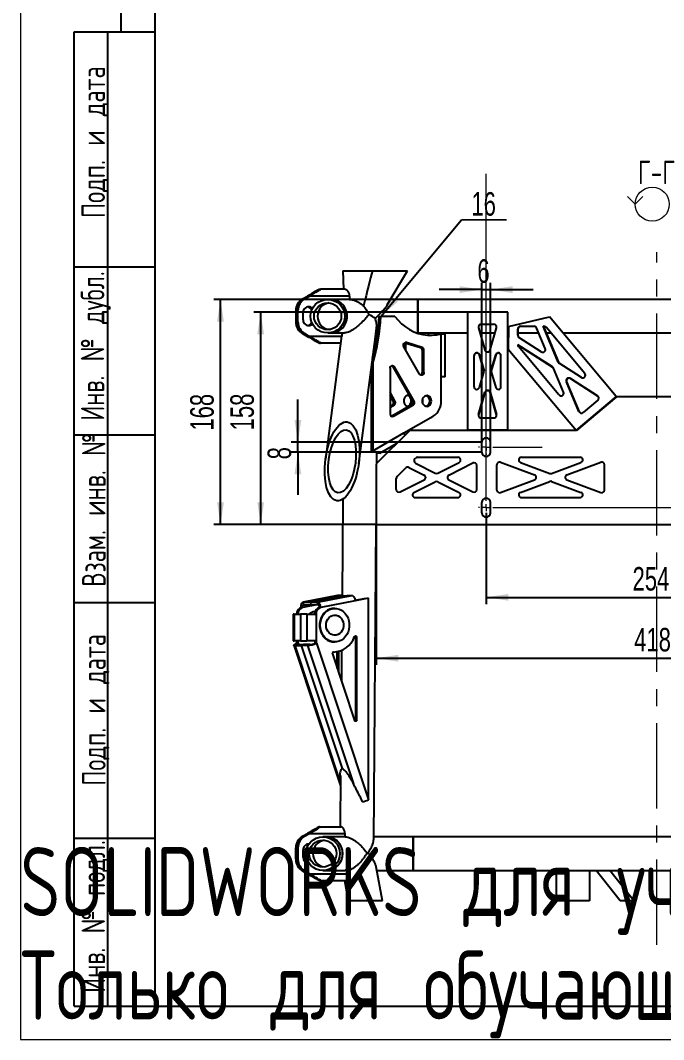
# Model space of a CAD drawing. Header units: millimetres. Extents: x -1160 to 841, y -1082 to 594.
# Drawn here: x 0 to 95.8, y 0 to 151.7 of the extents above; entities that cross this region are included whole.
import ezdxf

# ---------------------------------------------------------------- set-up
doc = ezdxf.new("R2010")
doc.units = ezdxf.units.MM
doc.linetypes.add('CENTERX2', pattern=[20.32, 12.7, -2.54, 2.54, -2.54])
doc.layers.add('FORMAT', color=7, linetype='Continuous')
doc.layers.add('ОСЕВЫЕ', color=7, linetype='Continuous')
doc.styles.add('SLDTEXTSTYLE0', font='TXT', dxfattribs={"width": 0.7, "bigfont": 'bigfont'})
doc.styles.add('SLDTEXTSTYLE1', font='TXT', dxfattribs={"width": 0.7})
doc.dimstyles.new('SLDDIMSTYLE0', dxfattribs={"dimtxt": 3.5, "dimasz": 3.302, "dimexe": 0, "dimexo": 0.0625, "dimgap": 0.875, "dimtad": 1, "dimdec": 0, "dimlfac": 5, "dimrnd": 1e-09, "dimzin": 12, "dimdsep": 46, "dimtxsty": 'SLDTEXTSTYLE1', "dimsah": 1, "dimcen": 0.09, "dimadec": 0, "dimazin": 3, "dimtfac": 1, "dimtdec": 0, "dimtofl": 0, "dimtmove": 0, "dimatfit": 3, "dimfxl": 0, "dimfrac": 2, "dimtolj": 1, "dimtzin": 12, "dimarcsym": 0})
doc.dimstyles.new('SLDDIMSTYLE2', dxfattribs={"dimtxt": 3.5, "dimasz": 3.302, "dimexe": 0, "dimexo": 0.0625, "dimgap": 0.875, "dimtad": 1, "dimdec": 0, "dimlfac": 5, "dimrnd": 1e-09, "dimzin": 12, "dimdsep": 46, "dimtxsty": 'SLDTEXTSTYLE1', "dimsah": 1, "dimcen": 0.09, "dimadec": 0, "dimazin": 3, "dimtfac": 1, "dimtdec": 0, "dimtmove": 0, "dimatfit": 0, "dimfxl": 0, "dimfrac": 2, "dimtolj": 1, "dimtzin": 12, "dimarcsym": 0})
doc.dimstyles.new('SLDDIMSTYLE3', dxfattribs={"dimtxt": 0.18, "dimasz": 3.302, "dimexe": 0, "dimexo": 0.0625, "dimgap": 0, "dimtad": 0, "dimtih": 1, "dimtoh": 1, "dimdec": 0, "dimrnd": 1e-09, "dimzin": 0, "dimdsep": 46, "dimtxsty": 'Standard', "dimsah": 1, "dimcen": 0.09, "dimadec": 0, "dimazin": 0, "dimtfac": 3.302, "dimtdec": 0, "dimtofl": 0, "dimtmove": 0, "dimatfit": 3, "dimfxl": 0, "dimfrac": 2, "dimtolj": 1, "dimtzin": 0, "dimarcsym": 0})

# ---------------------------------------------------------------- blocks, each defined once
blk = doc.blocks.new('_D_97')
at = {"layer": 'FORMAT'}
for p, q in [((52.97, 76.69), (52.97, 55.78)), ((136.57, 76.69), (136.57, 55.78)), ((52.97, 56.78), (136.57, 56.78))]:
    blk.add_line(p, q, dxfattribs=at)
for points in [[(52.97, 56.78), (56.28, 56.27), (56.28, 57.29)], [(136.57, 56.78), (133.27, 57.29), (133.27, 56.27)]]:
    blk.add_solid(points, dxfattribs=at)
at = {"layer": 'FORMAT', "insert": (91.41, 61.29), "char_height": 3.5, "attachment_point": 1, "style": 'SLDTEXTSTYLE1'}
blk.add_mtext('418', dxfattribs=at)
blk = doc.blocks.new('_D_98')
at = {"layer": 'FORMAT'}
for p, q in [((66.57, 108.28), (34.79, 108.28)), ((35.79, 76.69), (35.79, 108.28)), ((52.97, 76.69), (34.79, 76.69))]:
    blk.add_line(p, q, dxfattribs=at)
for points in [[(35.79, 108.28), (35.28, 104.97), (36.29, 104.97)], [(35.79, 76.69), (36.29, 79.99), (35.28, 79.99)]]:
    blk.add_solid(points, dxfattribs=at)
at = {"layer": 'FORMAT', "insert": (31.27, 90.7), "char_height": 3.5, "attachment_point": 1, "rotation": 90, "style": 'SLDTEXTSTYLE1'}
blk.add_mtext('158', dxfattribs=at)
blk = doc.blocks.new('_D_99')
at = {"layer": 'FORMAT'}
for p, q in [((69.37, 78.43), (69.37, 64.84)), ((120.17, 78.43), (120.17, 64.84)), ((69.37, 65.84), (120.17, 65.84))]:
    blk.add_line(p, q, dxfattribs=at)
for points in [[(69.37, 65.84), (72.68, 65.34), (72.68, 66.35)], [(120.17, 65.84), (116.87, 66.35), (116.87, 65.34)]]:
    blk.add_solid(points, dxfattribs=at)
at = {"layer": 'FORMAT', "insert": (91.17, 70.35), "char_height": 3.5, "attachment_point": 1, "style": 'SLDTEXTSTYLE1'}
blk.add_mtext('254', dxfattribs=at)
blk = doc.blocks.new('_D_100')
at = {"layer": 'FORMAT'}
for p, q in [((41.33, 88.95), (41.33, 95.3)), ((68.73, 88.95), (40.33, 88.95)), ((41.33, 87.43), (41.33, 88.95)), ((68.73, 87.43), (40.33, 87.43)), ((41.33, 87.43), (41.33, 81.08))]:
    blk.add_line(p, q, dxfattribs=at)
for points in [[(41.33, 88.95), (41.83, 92.25), (40.82, 92.25)], [(41.33, 87.43), (40.82, 84.13), (41.83, 84.13)]]:
    blk.add_solid(points, dxfattribs=at)
at = {"layer": 'FORMAT', "insert": (36.81, 86.38), "char_height": 3.5, "attachment_point": 1, "rotation": 90, "style": 'SLDTEXTSTYLE1'}
blk.add_mtext('8', dxfattribs=at)
blk = doc.blocks.new('_D_101')
at = {"layer": 'FORMAT'}
for p, q in [((68.73, 88.95), (68.73, 112.65)), ((70.01, 88.95), (70.01, 112.65)), ((68.73, 111.65), (62.38, 111.65)), ((68.73, 111.65), (70.01, 111.65)), ((70.01, 111.65), (76.36, 111.65))]:
    blk.add_line(p, q, dxfattribs=at)
for points in [[(68.73, 111.65), (65.43, 112.16), (65.43, 111.14)], [(70.01, 111.65), (73.32, 111.14), (73.32, 112.16)]]:
    blk.add_solid(points, dxfattribs=at)
at = {"layer": 'FORMAT', "insert": (68.06, 116.16), "char_height": 3.5, "attachment_point": 1, "style": 'SLDTEXTSTYLE1'}
blk.add_mtext('6', dxfattribs=at)
blk = doc.blocks.new('_D_102')
at = {"layer": 'FORMAT'}
for p, q in [((59.19, 110.19), (28.8, 110.19)), ((29.8, 76.69), (29.8, 110.19)), ((52.97, 76.69), (28.8, 76.69))]:
    blk.add_line(p, q, dxfattribs=at)
for points in [[(29.8, 110.19), (29.29, 106.89), (30.31, 106.89)], [(29.8, 76.69), (30.31, 79.99), (29.29, 79.99)]]:
    blk.add_solid(points, dxfattribs=at)
at = {"layer": 'FORMAT', "insert": (25.29, 90.66), "char_height": 3.5, "attachment_point": 1, "rotation": 90, "style": 'SLDTEXTSTYLE1'}
blk.add_mtext('168', dxfattribs=at)
blk = doc.blocks.new('SW_SYMBOL_VIEW_GOSTR')
at = {"color": 0, "linetype": 'Continuous', "lineweight": 0}
for q in [(-250, 700), (250, 700)]:
    blk.add_line((0, 450), q, dxfattribs=at)
blk.add_circle((550, 450), 550, dxfattribs=at)
blk = doc.blocks.new('SW_NOTE_43')
at = {"color": 0, "linetype": 'Continuous', "lineweight": 0, "xscale": 0.004614427860696517, "yscale": 0.004614427860696517, "zscale": 0.004614427860696517}
blk.add_blockref('SW_SYMBOL_VIEW_GOSTR', (-0.22, -4.06), dxfattribs=at)
at = {"color": 0, "linetype": 'Continuous', "lineweight": 0, "insert": (2.95, 4.5), "char_height": 3.5, "attachment_point": 2, "style": 'SLDTEXTSTYLE0'}
blk.add_mtext('\\M+18443-\\M+18443', dxfattribs=at)
blk = doc.blocks.new('SW_NOTE_44')
at = {"color": 0, "linetype": 'Continuous', "lineweight": 0}
for p, q in [((0, 0), (6.72, 0)), ((6.72, 0), (0, 0)), ((0, 0), (6.72, 0)), ((6.72, 0), (0, 0)), ((0, 0), (6.72, 0)), ((6.72, 0), (0, 0))]:
    blk.add_line(p, q, dxfattribs=at)
at = {"color": 0, "linetype": 'Continuous', "lineweight": 0, "insert": (3.3, 4.1), "char_height": 3.5, "attachment_point": 2, "style": 'SLDTEXTSTYLE1'}
blk.add_mtext('16', dxfattribs=at)
blk = doc.blocks.new('SW_CENTERMARKSYMBOL_20')
at = {"color": 0, "linetype": 'Continuous', "lineweight": 0}
for p, q in [((-1, 0), (-1.14, 0)), ((0, 0), (-0.5, 0)), ((0, 1), (0, 1.14)), ((0, 0), (0, 0.5)), ((0, 0), (0, -0.5)), ((0, 0), (0.5, 0)), ((1, 0), (8.31, 0)), ((0, -1), (0, -1.14))]:
    blk.add_line(p, q, dxfattribs=at)
blk = doc.blocks.new('SW_CENTERMARKSYMBOL_21')
at = {"color": 0, "linetype": 'Continuous', "lineweight": 0}
for p, q in [((0, 1), (0, 49.71)), ((-1, 0), (-1.14, 0)), ((0, 0), (-0.5, 0)), ((0, 0), (0, 0.5)), ((0, 0), (0.5, 0)), ((0, 0), (0, -0.5)), ((1, 0), (52.67, 0)), ((0, -1), (0, -1.14))]:
    blk.add_line(p, q, dxfattribs=at)

msp = doc.modelspace()

# ---------------------------------------------------------------- hatches: boundary and pattern name
at = {"linetype": 'Continuous', "lineweight": 18}
h = msp.add_hatch(dxfattribs=at)
h.set_pattern_fill('ANSI32', style=0)
edge = h.paths.add_edge_path(flags=0)
edge.add_ellipse((45.762775, 107.692233), major_axis=(-2.54308, 0), ratio=0.9830597973, start_angle=0, end_angle=0)
edge = h.paths.add_edge_path(flags=0)
edge.add_ellipse((45.762775, 107.692233), major_axis=(-2.034464, 0), ratio=0.9830597973, start_angle=360, end_angle=360, ccw=False)
h = msp.add_hatch(dxfattribs=at)
h.set_pattern_fill('ANSI32', style=0)
edge = h.paths.add_edge_path(flags=0)
edge.add_ellipse((47.905135, 86.086601), major_axis=(0.774152, 5.868938), ratio=0.4223133032, start_angle=0, end_angle=0)
edge = h.paths.add_edge_path(flags=0)
edge.add_ellipse((47.905135, 86.086601), major_axis=(0.619322, 4.69515), ratio=0.4223133032, start_angle=360, end_angle=360, ccw=False)
h = msp.add_hatch(dxfattribs=at)
h.set_pattern_fill('ANSI32', style=0)
edge = h.paths.add_edge_path(flags=0)
edge.add_ellipse((45.052416, 27.692233), major_axis=(-2.546339, 0), ratio=0.9818015369, start_angle=0, end_angle=0)
edge = h.paths.add_edge_path(flags=0)
edge.add_ellipse((45.052416, 27.692233), major_axis=(-2.037072, 0), ratio=0.9818015369, start_angle=360, end_angle=360, ccw=False)

# ---------------------------------------------------------------- linework, layer by layer
at = {"color": 7, "linetype": 'Continuous', "lineweight": 25}
for p, q in [((20, 589), (20, 5)), ((20, 589), (20, 5)), ((8, 5), (8, 150)), ((8, 150), (20, 150)), ((13, 5), (13, 150)), ((20, 115), (8, 115)), ((48.002963, 114.463272), (48.105435, 111.692233)), ((48.002963, 114.463272), (52.430435, 114.463272)), ((52.430435, 114.463272), (57.630291, 114.463272)), ((54.639053, 109.369345), (57.630291, 114.463272)), ((43.690557, 111.192233), (43.847475, 111.192233)), ((44.553913, 111.692233), (44.710831, 111.692233)), ((48.33591, 111.692233), (44.710831, 111.692233)), ((42.018948, 110.269583), (42.748742, 110.692233)), ((42.058178, 110.269583), (42.018948, 110.269583)), ((42.058178, 110.269583), (42.787972, 110.692233)), ((43.023349, 110.692233), (42.293555, 110.269583)), ((42.332784, 110.269583), (42.293555, 110.269583)), ((42.332784, 110.269583), (43.062579, 110.692233)), ((49.030199, 110.692233), (43.062579, 110.692233)), ((46.213849, 110.192233), (45.762775, 110.192233)), ((49.046844, 110.192233), (46.213849, 110.192233)), ((59.190239, 110.192233), (55.122266, 110.192233)), ((130.357795, 110.192233), (59.190239, 110.192233)), ((59.190239, 110.192233), (59.190239, 107.692233)), ((59.190239, 105.192233), (59.190239, 110.192233)), ((41.022031, 108.537532), (41.06126, 108.537532)), ((41.022031, 108.537532), (41.022031, 106.846933)), ((41.06126, 108.537532), (41.06126, 106.846933)), ((41.296638, 108.537532), (41.335867, 108.537532)), ((41.296638, 106.846933), (41.296638, 108.537532)), ((41.335867, 106.846933), (41.335867, 108.537532)), ((42.093524, 107.132233), (42.093524, 108.252233)), ((66.574017, 108.275269), (66.574017, 90.74865)), ((72.574017, 108.275269), (66.574017, 108.275269)), ((72.574017, 90.74865), (72.574017, 108.275269)), ((41.06126, 106.846933), (41.022031, 106.846933)), ((41.335867, 106.846933), (41.296638, 106.846933)), ((53.432416, 107.666559), (53.682416, 107.666559)), ((55.760877, 107.666559), (53.682416, 107.666559)), ((59.190239, 107.692233), (59.190239, 105.192233)), ((68.624317, 106.485323), (70.523717, 106.485323)), ((72.672076, 106.180395), (78.791655, 107.588748)), ((88.737752, 95.735451), (78.791655, 107.588748)), ((42.018948, 105.114882), (42.058178, 105.114882)), ((42.018948, 105.114882), (42.748742, 104.692233)), ((42.058178, 105.114882), (42.787972, 104.692233)), ((42.293555, 105.114882), (42.332784, 105.114882)), ((43.023349, 104.692233), (42.293555, 105.114882)), ((42.332784, 105.114882), (43.062579, 104.692233)), ((47.844149, 104.692233), (43.062579, 104.692233)), ((45.762775, 105.192233), (46.213849, 105.192233)), ((46.213849, 105.192233), (48.269157, 105.192233)), ((53.236284, 105.401837), (53.238259, 105.641729)), ((59.009122, 105.192233), (59.190239, 105.192233)), ((59.190239, 105.192233), (66.574017, 105.192233)), ((61.708695, 104.90812), (61.708695, 105.192233)), ((62.43908, 105.066559), (62.68908, 105.066559)), ((62.612776, 105.192233), (62.658695, 105.066559)), ((62.68908, 98.666559), (62.68908, 105.066559)), ((62.68908, 105.066559), (63.23908, 105.066559)), ((63.045789, 105.192233), (63.091708, 105.066559)), ((63.23908, 98.666559), (63.23908, 105.066559)), ((68.239707, 105.977374), (69.189407, 102.666072)), ((68.46489, 105.192233), (70.683143, 105.192233)), ((69.958626, 102.666072), (70.908326, 105.977374)), ((72.574017, 105.192233), (72.670221, 105.192233)), ((72.672076, 106.180395), (72.665705, 102.787987)), ((74.067373, 104.850715), (74.069126, 105.783911)), ((74.067373, 104.850715), (74.095384, 104.817332)), ((74.097137, 105.750529), (74.069126, 105.783911)), ((74.097137, 105.750529), (74.095384, 104.817332)), ((74.096088, 105.192233), (77.190543, 105.192233)), ((74.469246, 106.183768), (76.507448, 106.187593)), ((74.469246, 106.183768), (74.497257, 106.150385)), ((76.535459, 106.15421), (74.497257, 106.150385)), ((76.535459, 106.15421), (76.507448, 106.187593)), ((78.161894, 102.8774), (76.875085, 105.944001)), ((77.855918, 106.190123), (77.978864, 106.190354)), ((80.093205, 100.858433), (77.855918, 106.190123)), ((77.88393, 106.156741), (77.855918, 106.190123)), ((78.006876, 106.156971), (77.88393, 106.156741)), ((77.88393, 106.156741), (80.121217, 100.82505)), ((78.006876, 106.156971), (77.978864, 106.190354)), ((84.063055, 99.161788), (78.284533, 106.048362)), ((78.288657, 105.192233), (79.002911, 105.192233)), ((80.80257, 105.192233), (108.745463, 105.192233)), ((43.690557, 104.192233), (43.847475, 104.192233)), ((44.553913, 103.692233), (44.710831, 103.692233)), ((47.70578, 103.692233), (44.710831, 103.692233)), ((47.795867, 104.375195), (45.426604, 86.413536)), ((50.383665, 85.759667), (52.8722, 104.62554)), ((57.091004, 103.573939), (57.091004, 103.165491)), ((57.267043, 103.744166), (59.584251, 103.027219)), ((57.341004, 103.721282), (57.341004, 102.732144)), ((59.834251, 103.027219), (57.47852, 103.756085)), ((74.064732, 103.444294), (74.064737, 103.447092)), ((74.064732, 103.444294), (74.092743, 103.410911)), ((79.235591, 100.137044), (74.064737, 103.447092)), ((74.092748, 103.413709), (74.064737, 103.447092)), ((74.092748, 103.413709), (74.092743, 103.410911)), ((74.092748, 103.413709), (79.263602, 100.103662)), ((80.210609, 95.974335), (74.157685, 103.187928)), ((77.577196, 102.385578), (74.250434, 104.515157)), ((59.456501, 99.073685), (57.100769, 103.147596)), ((59.584251, 103.027219), (59.834251, 103.027219)), ((60.091004, 102.640849), (59.841004, 102.640849)), ((59.841004, 102.640849), (59.841004, 99.295804)), ((60.091004, 99.295804), (60.091004, 102.640849)), ((67.574017, 97.196852), (67.574017, 101.827067)), ((68.358626, 101.936537), (69.054009, 99.51196)), ((68.358626, 101.936537), (68.358626, 101.892959)), ((69.04776, 99.490171), (68.358626, 101.892959)), ((70.125421, 99.62143), (70.789407, 101.936537)), ((70.789407, 101.892959), (70.125421, 99.577852)), ((70.789407, 101.892959), (70.789407, 101.936537)), ((71.574017, 97.196852), (71.574017, 101.827067)), ((72.665705, 102.787987), (82.778984, 90.735451)), ((52.349984, 100.666559), (52.46998, 100.666559)), ((52.46998, 100.666559), (52.46998, 87.666559)), ((55.70256, 100.163092), (55.45256, 100.163092)), ((55.45256, 100.163092), (58.404439, 95.058226)), ((58.654439, 95.058226), (55.70256, 100.163092)), ((80.093205, 100.858433), (80.121217, 100.82505)), ((83.540326, 98.568366), (80.245282, 100.677642)), ((52.21998, 99.680985), (52.21998, 87.666559)), ((55.068057, 99.940973), (55.068057, 93.146595)), ((59.841004, 99.295804), (60.091004, 99.295804)), ((62.68908, 95.066559), (62.68908, 98.666559)), ((63.23908, 98.666559), (62.68908, 98.666559)), ((68.358626, 97.087382), (69.054009, 99.51196)), ((70.125421, 99.62143), (70.125421, 99.577852)), ((70.125421, 99.402489), (70.789407, 97.087382)), ((79.263602, 100.103662), (79.235591, 100.137044)), ((80.885414, 96.386965), (79.387667, 99.956253)), ((83.182889, 93.495389), (81.318979, 97.937286)), ((81.34699, 97.903903), (81.318979, 97.937286)), ((81.34699, 97.903903), (83.210901, 93.462007)), ((85.963816, 95.830067), (81.903676, 98.429108)), ((81.903676, 98.429108), (81.931687, 98.395725)), ((81.931687, 98.395725), (85.991828, 95.796685)), ((55.794058, 95.002039), (55.068057, 96.379785)), ((55.544058, 95.002039), (55.068057, 95.905356)), ((68.239707, 93.046545), (69.189407, 96.357847)), ((69.189407, 96.314269), (68.239707, 93.002967)), ((69.189407, 96.314269), (69.189407, 96.357847)), ((69.958626, 96.357847), (70.908326, 93.046545)), ((69.958626, 96.357847), (69.958626, 96.314269)), ((70.908326, 93.002967), (69.958626, 96.314269)), ((88.737752, 95.735451), (82.778984, 90.735451)), ((88.774017, 95.692233), (82.815249, 90.692233)), ((85.991828, 95.796685), (85.963816, 95.830067)), ((88.737752, 95.735451), (88.774017, 95.692233)), ((100.774017, 95.692233), (88.774017, 95.692233)), ((55.651968, 94.435728), (55.068057, 94.101525)), ((55.401968, 94.435728), (55.068057, 94.244613)), ((58.270189, 94.477718), (55.31831, 92.788206)), ((55.651968, 94.435728), (55.401968, 94.435728)), ((55.544058, 95.002039), (55.794058, 95.002039)), ((55.56831, 92.788206), (58.520189, 94.477718)), ((58.520189, 94.477718), (58.270189, 94.477718)), ((58.404439, 95.058226), (58.654439, 95.058226)), ((59.93908, 95.092233), (59.93908, 95.495277)), ((86.003643, 95.188509), (83.807413, 93.345653)), ((55.289467, 92.773545), (55.31831, 92.788206)), ((55.31831, 92.788206), (55.56831, 92.788206)), ((57.125595, 90.331206), (61.485538, 92.826625)), ((68.239707, 93.002967), (68.224915, 92.915286)), ((68.239707, 93.046545), (68.239707, 93.002967)), ((70.908326, 93.002967), (70.908326, 93.046545)), ((70.923118, 92.915286), (70.908326, 93.002967)), ((83.182889, 93.495389), (83.210901, 93.462007)), ((68.624317, 92.538597), (70.523717, 92.538597)), ((20, 90), (8, 90)), ((52.46998, 87.666559), (57.125595, 90.331206)), ((57.974017, 90.692233), (52.974017, 85.692233)), ((66.574017, 90.692233), (57.974017, 90.692233)), ((72.574017, 90.74865), (66.574017, 90.74865)), ((66.574017, 90.692233), (66.574017, 90.74865)), ((72.574017, 90.692233), (66.574017, 90.692233)), ((72.574017, 90.74865), (72.574017, 90.692233)), ((82.815249, 90.692233), (72.574017, 90.692233)), ((82.815249, 90.692233), (82.778984, 90.735451)), ((53.52555, 87.318078), (56.037689, 88.755904)), ((68.734017, 87.432233), (68.734017, 88.952233)), ((70.014017, 87.432233), (70.014017, 88.952233)), ((52.21998, 87.666559), (52.46998, 87.666559)), ((52.297327, 87.660839), (52.21998, 87.666559)), ((53.074788, 85.793004), (53.087939, 87.389856)), ((58.739118, 86.457334), (58.856859, 86.575075)), ((59.139702, 86.692233), (65.161556, 86.692233)), ((74.603884, 86.692233), (83.344149, 86.692233)), ((52.974017, 85.692233), (52.974017, 76.692233)), ((56.091174, 83.80939), (57.397477, 85.115693)), ((57.859205, 85.190621), (60.140441, 84.050003)), ((58.843075, 85.81672), (61.795131, 84.340692)), ((62.152902, 84.340692), (65.340441, 85.934462)), ((63.807592, 84.050003), (67.395131, 85.843773)), ((67.974017, 81.898463), (67.974017, 85.486002)), ((70.974017, 81.803433), (70.974017, 85.581032)), ((71.514466, 85.955564), (76.551265, 84.066764)), ((74.463435, 85.917701), (78.833567, 84.278901)), ((79.114466, 84.278901), (83.484598, 85.917701)), ((81.396768, 84.066764), (86.433567, 85.955564)), ((86.974017, 81.803433), (86.974017, 85.581032)), ((55.974017, 81.898463), (55.974017, 83.526547)), ((56.552902, 81.540692), (60.140441, 83.334462)), ((58.607592, 81.450003), (61.795131, 83.043773)), ((62.152902, 83.043773), (65.340441, 81.450003)), ((63.807592, 83.334462), (67.395131, 81.540692)), ((71.514466, 81.428901), (76.551265, 83.317701)), ((74.463435, 81.466764), (78.833567, 83.105564)), ((79.114466, 83.105564), (83.484598, 81.466764)), ((81.396768, 83.317701), (86.433567, 81.428901)), ((48.030723, 80.463302), (47.912254, 66.078751)), ((58.786478, 80.692233), (65.161556, 80.692233)), ((74.603884, 80.692233), (83.344149, 80.692233)), ((68.734017, 78.432233), (68.734017, 79.952233)), ((70.014017, 78.432233), (70.014017, 79.952233)), ((52.613102, 29.735069), (52.999835, 76.692233)), ((52.974017, 76.692233), (136.574017, 76.692233)), ((47.223242, 66.103478), (42.097789, 65.117084)), ((42.135076, 65.120614), (47.260529, 66.107008)), ((43.185076, 65.120614), (48.120047, 66.07035)), ((44.235076, 65.120614), (49.360529, 66.107008)), ((49.874428, 65.317893), (44.748975, 64.331499)), ((47.260529, 66.107008), (47.223242, 66.103478)), ((47.794488, 66.107008), (47.260529, 66.107008)), ((48.82657, 66.107008), (49.360529, 66.107008)), ((51.376473, 65.645452), (49.868586, 65.355259)), ((51.819552, 65.692233), (49.874428, 65.317893)), ((51.629474, 65.692233), (51.819552, 65.692233)), ((51.819552, 35.692233), (51.819552, 65.692233)), ((20, 65), (8, 65)), ((42.048975, 64.331499), (41.848975, 64.331499)), ((42.135076, 65.120614), (43.185076, 65.120614)), ((42.192025, 64.726057), (42.135076, 65.120614)), ((42.192025, 64.726057), (43.242025, 64.726057)), ((43.185076, 65.120614), (43.242025, 64.726057)), ((44.235076, 65.120614), (43.185076, 65.120614)), ((44.292025, 64.726057), (43.242025, 64.726057)), ((44.292025, 64.726057), (44.235076, 65.120614)), ((44.548975, 64.331499), (44.748975, 64.331499)), ((46.823399, 64.192233), (46.723399, 64.192233)), ((40.625323, 63.345105), (40.625323, 59.377172)), ((40.759298, 63.345105), (40.625323, 63.345105)), ((40.759298, 63.345105), (41.709298, 63.345105)), ((40.759298, 63.345105), (40.759298, 59.377172)), ((41.709298, 63.345105), (41.709298, 59.377172)), ((42.659298, 63.345105), (41.709298, 63.345105)), ((42.659298, 63.345105), (42.659298, 59.377172)), ((42.659298, 63.345105), (44.025323, 63.345105)), ((44.025323, 63.345105), (44.025323, 59.377172)), ((40.625323, 59.377172), (40.759298, 59.377172)), ((41.709298, 59.377172), (40.759298, 59.377172)), ((41.709298, 59.377172), (42.659298, 59.377172)), ((44.025323, 59.377172), (42.659298, 59.377172)), ((46.723399, 59.192233), (46.823399, 59.192233)), ((50.087501, 59.903378), (49.887501, 59.903378)), ((49.887501, 59.903378), (49.887501, 47.587989)), ((50.087501, 47.587989), (50.087501, 59.903378)), ((40.733449, 58.704719), (47.679052, 37.763367)), ((41.197359, 58.804937), (40.873861, 58.661878)), ((40.873861, 58.661878), (41.823861, 58.661878)), ((41.182605, 59.019525), (41.382605, 59.019525)), ((41.197359, 58.804937), (42.147359, 58.804937)), ((41.823861, 58.661878), (42.147359, 58.804937)), ((41.823861, 58.661878), (47.90181, 40.33655)), ((42.773861, 58.661878), (41.823861, 58.661878)), ((43.097359, 58.804937), (42.147359, 58.804937)), ((43.097359, 58.804937), (42.773861, 58.661878)), ((42.773861, 58.661878), (49.600193, 38.080136)), ((44.082605, 59.019525), (43.882605, 59.019525)), ((44.082605, 59.019525), (51.819552, 35.692233)), ((47.187501, 55.250206), (47.187501, 57.745624)), ((47.387501, 57.790754), (47.387501, 54.647196)), ((47.845301, 57.949336), (47.807672, 53.380358)), ((46.467612, 57.420709), (49.752547, 47.51646)), ((49.887501, 47.587989), (50.087501, 47.587989)), ((47.691793, 39.310301), (47.629051, 31.692233)), ((42.018948, 30.269583), (42.748742, 30.692233)), ((42.058178, 30.269583), (42.787972, 30.692233)), ((43.023349, 30.692233), (42.293555, 30.269583)), ((42.332784, 30.269583), (43.062579, 30.692233)), ((43.062579, 30.692233), (48.334597, 30.692233)), ((43.690557, 31.192233), (43.847475, 31.192233)), ((44.553913, 31.692233), (44.710831, 31.692233)), ((44.710831, 31.692233), (47.757514, 31.692233)), ((8, 30), (20, 30)), ((42.058178, 30.269583), (42.018948, 30.269583)), ((42.332784, 30.269583), (42.293555, 30.269583)), ((42.793631, 29.080865), (42.915089, 29.051124)), ((42.94176, 29.090731), (42.911335, 29.092002)), ((45.537308, 30.192233), (45.052416, 30.192233)), ((48.343451, 30.192233), (45.537308, 30.192233)), ((58.497089, 30.192233), (52.616867, 30.192233)), ((131.050945, 30.192233), (58.497089, 30.192233)), ((58.497089, 30.192233), (58.497089, 27.692233)), ((58.497089, 25.192233), (58.497089, 30.192233)), ((41.022031, 28.537532), (41.06126, 28.537532)), ((41.022031, 26.846933), (41.022031, 28.537532)), ((41.06126, 26.846933), (41.06126, 28.537532)), ((41.296638, 28.537532), (41.335867, 28.537532)), ((41.296638, 28.537532), (41.296638, 26.846933)), ((41.335867, 28.537532), (41.335867, 26.846933)), ((42.093524, 27.132233), (42.093524, 28.252233)), ((58.497089, 27.692233), (58.497089, 25.192233)), ((41.06126, 26.846933), (41.022031, 26.846933)), ((41.335867, 26.846933), (41.296638, 26.846933)), ((42.915089, 26.333341), (42.793631, 26.303601)), ((42.911334, 26.292463), (42.94176, 26.293734)), ((42.018948, 25.114882), (42.748742, 24.692233)), ((42.018948, 25.114882), (42.058178, 25.114882)), ((42.058178, 25.114882), (42.787972, 24.692233)), ((42.293555, 25.114882), (42.332784, 25.114882)), ((43.023349, 24.692233), (42.293555, 25.114882)), ((42.332784, 25.114882), (43.062579, 24.692233)), ((43.062579, 24.692233), (48.898092, 24.692233)), ((45.052416, 25.192233), (45.537308, 25.192233)), ((45.537308, 25.192233), (48.382153, 25.192233)), ((48.788922, 25.21256), (48.375371, 25.201959)), ((53.90672, 20.68078), (52.994296, 25.718687)), ((53.089643, 25.192233), (58.497089, 25.192233)), ((58.497089, 25.192233), (131.050945, 25.192233)), ((79.774017, 25.192233), (79.774017, 20.68078)), ((84.774017, 25.192233), (84.774017, 20.68078)), ((89.317327, 20.68078), (85.736809, 25.192233)), ((91.359996, 20.68078), (87.779478, 25.192233)), ((43.690557, 24.192233), (43.847475, 24.192233)), ((44.553913, 23.692233), (44.710831, 23.692233)), ((44.710831, 23.692233), (48.447168, 23.692233)), ((48.279969, 23.692233), (48.825378, 20.68078)), ((53.90672, 20.68078), (48.825378, 20.68078)), ((84.774017, 20.68078), (79.774017, 20.68078)), ((91.359996, 20.68078), (89.317327, 20.68078)), ((8, 5), (20, 5)), ((20, 5), (836, 5))]:
    msp.add_line(p, q, dxfattribs=at)
at = {"color": 7, "linetype": 'CENTERX2', "lineweight": 18}
msp.add_line((94.774017, 14.090904), (94.774017, 117.231846), dxfattribs=at)
at = {"color": 8, "linetype": 'Continuous', "lineweight": 25}
for p, q in [((43.023349, 110.692233), (42.787972, 110.692233)), ((68.624317, 106.485323), (68.624317, 106.445626)), ((70.523717, 106.445626), (70.523717, 106.485323)), ((43.023349, 104.692233), (42.787972, 104.692233)), ((59.93908, 105.192233), (59.93908, 104.941353)), ((60.758695, 104.845392), (60.758695, 105.192233)), ((57.47852, 103.756085), (57.299205, 103.756085)), ((44.099156, 64.726057), (42.048975, 64.331499)), ((40.873861, 58.661878), (47.68211, 38.134657)), ((41.382605, 59.019525), (41.453777, 58.804937)), ((42.787972, 30.692233), (43.023349, 30.692233)), ((42.787972, 24.692233), (43.023349, 24.692233))]:
    msp.add_line(p, q, dxfattribs=at)
at = {"color": 7, "linetype": 'Continuous', "lineweight": 25, "flags": 128}
for points in [[(55.760877, 107.666559), (56.237693, 107.079451), (56.763185, 106.550639), (57.332036, 106.085475), (57.938486, 105.688667), (58.576398, 105.364233), (59.239313, 105.115455), (59.920522, 104.944853), (60.613129, 104.854154), (61.310123, 104.844275), (62.00445, 104.915316), (62.68908, 105.066559)], [(57.100769, 103.147596), (57.056529, 103.256847), (57.0425, 103.376358), (57.059958, 103.495266), (57.107317, 103.602759), (57.18027, 103.689067), (57.272187, 103.746344), (57.37471, 103.769381), (57.47852, 103.756085)], [(55.068057, 99.940973), (55.085545, 100.066461), (55.136245, 100.179279), (55.215036, 100.268035), (55.313964, 100.323768), (55.423039, 100.34085), (55.531249, 100.317557), (55.627668, 100.256241), (55.70256, 100.163092)], [(55.45256, 100.163092), (55.377668, 100.256241), (55.289467, 100.314023)], [(60.091004, 99.295804), (60.073516, 99.170315), (60.022816, 99.057497), (59.944025, 98.968741), (59.845097, 98.913008), (59.736021, 98.895926), (59.627811, 98.919219), (59.531393, 98.980536), (59.456501, 99.073685)], [(57.934806, 95.87039), (57.825791, 95.889996), (57.61985, 95.872175), (57.427607, 95.785053), (57.266143, 95.636371), (57.149807, 95.43934), (57.088935, 95.211466), (57.088935, 94.972999), (57.149807, 94.745126), (57.266143, 94.548094), (57.427607, 94.399412), (57.61985, 94.31229), (57.825791, 94.294469), (58.027132, 94.347534), (58.205983, 94.466767), (58.346452, 94.641576), (58.436057, 94.856428), (58.452733, 94.931633)], [(61.216837, 95.066559), (61.186057, 95.302363), (61.096452, 95.517215), (60.955983, 95.692024), (60.777132, 95.811258), (60.575791, 95.864322), (60.36985, 95.846501), (60.177607, 95.759379), (60.016143, 95.610697), (59.899807, 95.413666), (59.838935, 95.185793), (59.838935, 94.947325), (59.899807, 94.719452), (60.016143, 94.522421), (60.177607, 94.373738), (60.36985, 94.286616), (60.575791, 94.268796), (60.777132, 94.32186), (60.955983, 94.441094), (61.096452, 94.615903), (61.186057, 94.830755), (61.216837, 95.066559)], [(86.067471, 95.7338), (86.063809, 95.737654), (85.991828, 95.796685)], [(59.911312, 94.693119), (59.91825, 94.746278), (59.93908, 95.092233)], [(83.210901, 93.462007), (83.256661, 93.381077), (83.259323, 93.377483)], [(57.125595, 90.331206), (57.197563, 90.13893), (57.243989, 89.962205)], [(49.360529, 66.107008), (49.440754, 66.091846), (49.522272, 66.046941), (49.601952, 65.974019), (49.676732, 65.875882), (49.743737, 65.756302), (49.800392, 65.619875), (49.844521, 65.471842), (49.874428, 65.317893)], [(41.848975, 64.331499), (41.83444, 64.485448), (41.835836, 64.633481), (41.853108, 64.769908), (41.885593, 64.889488), (41.932043, 64.987625), (41.990672, 65.060547), (42.059228, 65.105452), (42.135076, 65.120614)], [(42.048975, 64.331499), (42.041707, 64.408474), (42.042405, 64.48249), (42.051041, 64.550704), (42.067284, 64.610494), (42.090509, 64.659562), (42.119824, 64.696023), (42.154101, 64.718476), (42.192025, 64.726057)], [(44.748975, 64.331499), (44.719068, 64.485448), (44.674939, 64.633481), (44.618284, 64.769908), (44.551279, 64.889488), (44.476499, 64.987625), (44.396819, 65.060547), (44.3153, 65.105452), (44.235076, 65.120614)], [(46.723399, 64.192233), (46.448398, 64.171984), (46.089419, 64.082649), (45.74868, 63.924547), (45.435981, 63.702225), (45.160318, 63.42208), (44.929623, 63.092169), (44.750532, 62.721986), (44.628196, 62.322178), (44.566135, 61.904247), (44.566135, 61.480218), (44.628196, 61.062287), (44.750532, 60.662479), (44.929623, 60.292296), (45.160318, 59.962385), (45.435981, 59.68224), (45.74868, 59.459918), (46.089419, 59.301816), (46.448398, 59.212481), (46.723399, 59.192233)], [(44.658336, 61.692233), (44.689478, 62.114735), (44.78201, 62.525082), (44.933268, 62.91147), (45.138902, 63.262783), (45.392996, 63.568913), (45.688241, 63.821055), (46.016141, 64.011955), (46.367265, 64.136121), (46.731511, 64.18998), (47.098401, 64.171984), (47.457379, 64.082649), (47.798119, 63.924547), (48.110818, 63.702225), (48.38648, 63.42208), (48.617175, 63.092169), (48.796267, 62.721986), (48.918603, 62.322178), (48.980663, 61.904247), (48.980663, 61.480218), (48.918603, 61.062287), (48.796267, 60.662479), (48.617175, 60.292296), (48.38648, 59.962385), (48.110818, 59.68224), (47.798119, 59.459918), (47.457379, 59.301816), (47.098401, 59.212481), (46.731511, 59.194485), (46.367265, 59.248344), (46.016141, 59.37251), (45.688241, 59.56341), (45.392996, 59.815552), (45.138902, 60.121683), (44.933268, 60.472995), (44.78201, 60.859383), (44.689478, 61.26973), (44.658336, 61.692233)], [(45.524361, 61.692233), (45.554732, 62.014688), (45.644424, 62.322066), (45.789244, 62.599994), (45.98242, 62.835476), (46.214919, 63.017501), (46.47587, 63.137558), (46.753071, 63.190033), (47.03356, 63.172472), (47.304223, 63.085698), (47.552403, 62.933766), (47.766495, 62.723782), (47.936489, 62.465563), (48.054437, 62.171185), (48.114822, 61.854411), (48.114822, 61.530054), (48.054437, 61.21328), (47.936489, 60.918902), (47.766495, 60.660683), (47.552403, 60.450699), (47.304223, 60.298767), (47.03356, 60.211993), (46.753071, 60.194432), (46.47587, 60.246908), (46.214919, 60.366964), (45.98242, 60.548989), (45.789244, 60.784471), (45.644424, 61.062399), (45.554732, 61.369777), (45.524361, 61.692233)], [(49.757586, 59.988562), (49.790879, 60.043703), (49.838114, 60.082994), (49.893954, 60.101994), (49.952092, 60.098558), (50.005961, 60.073074), (50.049474, 60.028421), (50.077718, 59.969642), (50.087501, 59.903378)], [(40.873861, 58.661878), (40.791856, 58.66875), (40.744081, 58.689102), (40.732374, 58.722152), (40.757183, 58.76663), (40.817556, 58.820827), (40.911172, 58.882659), (41.034434, 58.949752), (41.182605, 59.019525)], [(41.197359, 58.804937), (41.148155, 58.80906), (41.119491, 58.821271), (41.112466, 58.841101), (41.127352, 58.867788), (41.163576, 58.900306), (41.219745, 58.937406), (41.293702, 58.977661), (41.382605, 59.019525)], [(50.087501, 47.587989), (50.077178, 47.519977), (50.047442, 47.460072), (50.001835, 47.415413), (49.945794, 47.391324), (49.885999, 47.390676), (49.829577, 47.413547), (49.783252, 47.457209), (49.752547, 47.51646)], [(42.774017, 29.077353), (42.875873, 29.05112), (42.907793, 29.039997)], [(42.907793, 26.344468), (42.875873, 26.333345), (42.774017, 26.307112)]]:
    msp.add_lwpolyline(points, dxfattribs=at)
at = {"color": 7, "linetype": 'Continuous', "lineweight": 25}
for centre, radius, start, end in [((43.02311, 108.538694), 2.001079, 120.11982042, 180.03325813), ((43.062339, 108.538694), 2.001079, 120.11982042, 180.03325813), ((43.297716, 108.538694), 2.001079, 120.11982042, 180.03325813), ((43.336946, 108.538694), 2.001079, 120.11982042, 180.03325813), ((46.24396, 107.692233), 2.003135, 97.2212159, 262.77878405), ((46.234809, 107.707213), 1.987136, 97.01373953, 180.43194557), ((46.194251, 107.714958), 2.477352, 359.47440086, 89.5467295), ((46.180916, 107.692233), 2.500217, 270.75473395, 89.24526605), ((42.930664, 108.25473), 0.837143, 45.97888394, 180.17092197), ((42.616076, 108.254523), 0.837851, 23.10509388, 79.13435289), ((42.655406, 108.254696), 0.837652, 26.52515818, 80.50188794), ((42.891389, 108.255888), 0.836352, 43.4296557, 88.63448228), ((43.02311, 106.845772), 2.001079, 179.96674187, 239.88017958), ((43.062339, 106.845772), 2.001079, 179.96674187, 239.88017958), ((43.297716, 106.845772), 2.001079, 179.96674187, 239.88017958), ((43.336946, 106.845772), 2.001079, 179.96674187, 239.88017958), ((42.930664, 107.129735), 0.837143, 179.82907803, 314.02111601), ((42.616076, 107.129942), 0.837851, 280.86564744, 336.89490613), ((42.655406, 107.129769), 0.837652, 279.49811156, 333.47484182), ((42.891389, 107.128577), 0.836352, 271.3655165, 316.57034429), ((46.234809, 107.677252), 1.987136, 179.56805443, 262.98626051), ((46.194251, 107.669507), 2.477352, 270.4532705, 0.52559914), ((24.996988, 108.983376), 28.465902, 344.73308603, 357.34858139), ((25.300779, 108.977403), 28.411892, 342.99154302, 357.35559735), ((68.623276, 106.086526), 0.398798, 89.85054263, 195.88470493), ((68.622497, 106.042967), 0.398195, 122.12365763, 176.82003757), ((70.524757, 106.086526), 0.398798, 344.11529507, 90.14945737), ((70.525448, 106.042915), 0.398286, 3.18670898, 57.8695958), ((60.7938, 110.885591), 6.047155, 271.21054658, 285.78778006), ((74.464707, 104.849765), 0.397335, 179.86304199, 237.36564163), ((74.470123, 105.782769), 0.400999, 90.12531049, 179.8368283), ((74.49299, 104.816454), 0.397606, 179.87344792, 216.84247112), ((74.498134, 105.749387), 0.400999, 90.12531049, 179.8368283), ((76.508544, 105.790025), 0.397569, 22.78622215, 90.15802708), ((76.536432, 105.756272), 0.397939, 43.16936169, 90.1401234), ((77.979851, 105.792474), 0.397881, 40.02540008, 90.14214241), ((78.007863, 105.759092), 0.397881, 40.02540008, 90.14214241), ((74.462307, 103.443413), 0.397576, 179.873018, 219.98636405), ((74.490318, 103.41003), 0.397576, 179.873018, 219.98636405), ((59.446819, 102.657398), 0.394532, 357.59598381, 69.61405257), ((59.696819, 102.657398), 0.394532, 357.59598381, 69.61405257), ((67.974157, 101.825643), 0.400143, 16.08940029, 179.7960944), ((67.974157, 101.782065), 0.400143, 16.08940029, 179.7960944), ((69.574017, 102.777282), 0.400365, 196.12714323, 343.87285677), ((71.173876, 101.825643), 0.400143, 0.2039056, 163.91059971), ((71.173876, 101.782065), 0.400143, 0.2039056, 163.91059971), ((77.792363, 102.723247), 0.400396, 237.49427988, 22.64392139), ((80.459326, 101.012046), 0.397041, 202.76152833, 237.37773077), ((80.487392, 100.978693), 0.397103, 202.7623892, 216.85278171), ((59.44032, 99.281385), 0.400944, 296.55971454, 2.06095659), ((70.507061, 99.51196), 0.397029, 163.99487244, 196.00512756), ((70.507115, 99.468371), 0.397085, 163.99559575, 176.85295295), ((79.021547, 99.802639), 0.397041, 22.76152833, 57.37773077), ((79.049518, 99.769206), 0.397105, 43.14724978, 57.37680503), ((83.755601, 98.905676), 0.400151, 237.45359374, 39.7946018), ((67.974157, 97.198277), 0.400143, 180.2039056, 343.91059971), ((71.173876, 97.198277), 0.400143, 196.08940029, 359.7960944), ((81.68851, 98.091439), 0.400396, 57.49427988, 202.64392139), ((81.716521, 98.058056), 0.400396, 57.49427988, 202.64392139), ((57.449693, 95.136958), 0.768447, 356.66334052, 74.96642238), ((60.199693, 95.111285), 0.768447, 356.66334052, 74.96642238), ((69.574017, 96.246638), 0.400365, 16.12714323, 163.87285677), ((69.574017, 96.20306), 0.400365, 16.12714323, 163.87285677), ((80.516219, 96.232643), 0.40015, 220.20525364, 22.68477569), ((85.748137, 95.494663), 0.398765, 309.84723172, 57.25718845), ((55.166421, 94.795808), 0.43028, 303.1907817, 28.63930169), ((55.416421, 94.795808), 0.43028, 303.1907817, 28.63930169), ((57.440951, 95.053815), 0.776837, 285.53560687, 2.83463023), ((58.034029, 94.83811), 0.430876, 303.23631965, 30.72087638), ((58.284029, 94.83811), 0.430876, 303.23631965, 30.72087638), ((60.190951, 95.028142), 0.776837, 285.53560687, 2.83463023), ((60.130771, 94.997862), 2.559231, 301.96255227, 1.53815239), ((55.418133, 93.106914), 0.352318, 173.53312755, 295.23009222), ((68.623276, 92.937393), 0.398798, 164.11529507, 270.14945737), ((70.524757, 92.937393), 0.398798, 269.85054263, 15.88470493), ((83.550278, 93.650445), 0.398768, 202.88203051, 310.15243445), ((69.374017, 88.952233), 0.64, 0, 180), ((59.139702, 86.292233), 0.4, 90, 135), ((65.161556, 86.292233), 0.4, 296.56505118, 90), ((69.374017, 87.432233), 0.64, 180, 0), ((74.603884, 86.292233), 0.4, 90, 249.44395478), ((83.344149, 86.292233), 0.4, 290.55604522, 90), ((57.68032, 84.83285), 0.4, 63.43494882, 135), ((59.021961, 86.174491), 0.4, 135, 243.43494882), ((67.574017, 85.486002), 0.4, 0, 116.56505118), ((71.374017, 85.581032), 0.4, 69.44395478, 180), ((86.574017, 85.581032), 0.4, 0, 110.55604522), ((56.374017, 83.526547), 0.4, 135, 180), ((59.961556, 83.692233), 0.4, 296.56505118, 63.43494882), ((61.974017, 84.698463), 0.4, 243.43494882, 296.56505118), ((63.986478, 83.692233), 0.4, 116.56505118, 243.43494882), ((76.410816, 83.692233), 0.4, 290.55604522, 69.44395478), ((78.974017, 84.653433), 0.4, 249.44395478, 290.55604522), ((81.537218, 83.692233), 0.4, 110.55604522, 249.44395478), ((61.974017, 82.686002), 0.4, 63.43494882, 116.56505118), ((78.974017, 82.731032), 0.4, 69.44395478, 110.55604522), ((56.374017, 81.898463), 0.4, 180, 296.56505118), ((58.786478, 81.092233), 0.4, 116.56505118, 270), ((65.161556, 81.092233), 0.4, 270, 63.43494882), ((67.574017, 81.898463), 0.4, 243.43494882, 360), ((69.374017, 79.952233), 0.64, 0, 180), ((71.374017, 81.803433), 0.4, 180, 290.55604522), ((74.603884, 81.092233), 0.4, 110.55604522, 270), ((83.344149, 81.092233), 0.4, 270, 69.44395478), ((86.574017, 81.803433), 0.4, 249.44395478, 0), ((69.374017, 78.432233), 0.64, 180, 0), ((48.048552, 66.89937), 0.832097, 252.22198652, 274.92905145), ((48.011056, 74.997785), 8.9281, 270.69946242, 275.24083834), ((42.09275, 63.394013), 0.968662, 104.575853, 182.89410115), ((42.29275, 63.394013), 0.968662, 104.575853, 182.89410115), ((44.79275, 63.394013), 0.968662, 104.575853, 182.89410115), ((44.99275, 63.394013), 0.968662, 104.575853, 182.89410115), ((44.133626, 64.341956), 0.415481, 358.55790588, 67.58921564), ((43.938446, 62.108337), 1.584354, 92.15161159, 128.68321153), ((42.263086, 59.375989), 1.137764, 179.94039415, 198.25833211), ((42.463086, 59.375989), 1.137764, 179.94039415, 198.25833211), ((44.963086, 59.375989), 1.137764, 179.94039415, 198.25833211), ((45.163086, 59.375989), 1.137764, 179.94039415, 198.25833211), ((46.489732, 61.161383), 3.471943, 272.30015944, 340.25712022), ((49.67754, 59.907313), 0.209998, 358.92621957, 49.36599733), ((42.369396, 62.715317), 4.073568, 275.69828795, 294.8703887), ((42.85468, 61.237), 2.444141, 275.69828795, 294.8703887), ((46.650757, 57.495574), 0.197856, 96.29090244, 202.23341946), ((49.677845, 47.583917), 0.209695, 310.59505601, 1.11272709), ((49.727735, 40.489512), 5.233506, 283.44291626, 293.5592324), ((43.02311, 28.538694), 2.001079, 120.11982042, 180.03325813), ((43.062339, 28.538694), 2.001079, 120.11982042, 180.03325813), ((43.297716, 28.538694), 2.001079, 120.11982042, 180.03325813), ((43.336946, 28.538694), 2.001079, 120.11982042, 180.03325813), ((42.932136, 28.253621), 0.838613, 90.08206144, 180.09483485), ((45.569987, 27.692233), 2.003623, 97.76391657, 262.23608347), ((45.560113, 27.70821), 1.986472, 97.54399386, 180.46084085), ((45.516241, 27.716631), 2.475692, 359.43533976, 89.51241984), ((45.501906, 27.692233), 2.500251, 270.8113097, 89.1886903), ((45.560113, 27.676255), 1.986472, 179.53915915, 262.45600619), ((45.516241, 27.667835), 2.475692, 270.48758016, 0.56466024), ((43.02311, 26.845772), 2.001079, 179.96674187, 239.88017958), ((43.062339, 26.845772), 2.001079, 179.96674187, 239.88017958), ((43.297716, 26.845772), 2.001079, 179.96674187, 239.88017958), ((43.336946, 26.845772), 2.001079, 179.96674187, 239.88017958), ((42.932327, 27.131035), 0.838804, 179.91821016, 269.90489356)]:
    msp.add_arc(centre, radius, start, end, dxfattribs=at)
for centre, major_axis, ratio, start_param, end_param in [((50.755062, 107.692233), (2.181345, 8.650949), 0.0055695098, 0.6732206377, 1.3915076539), ((42.827201, 110.692233), (1.728381, 0.999421), 0.0196829555, 0.0340262146, 1.6048225414), ((42.827201, 110.692233), (0.864191, 0.499711), 0.0196829555, 0.0340262146, 1.6048225414), ((42.98412, 110.692233), (0.864191, 0.499711), 0.0196829555, 4.746415195, 6.3172115218), ((42.98412, 110.692233), (1.728381, 0.999421), 0.0196829555, 4.746415195, 6.3172115218), ((51.425567, 89.560453), (-0.905068, 29.798845), 0.0835989327, 0.7799719652, 0.8035237553), ((50.755062, 107.692233), (2.409084, -0.828021), 0.2546517547, 0.6350882745, 1.1538811385), ((50.755062, 107.692233), (0.758121, 10.860451), 0.2216868432, 4.4416316585, 4.6058843106), ((42.827201, 104.692233), (1.728381, -0.999421), 0.0196829555, 4.6783627658, 6.2491590926), ((42.827201, 104.692233), (0.864191, -0.499711), 0.0196829555, 4.6783627658, 6.2491590926), ((42.98412, 104.692233), (0.864191, -0.499711), 0.0196829555, 6.2491590926, 7.8199554194), ((42.98412, 104.692233), (1.728381, -0.999421), 0.0196829555, 6.2491590926, 7.8199554194), ((50.315535, 104.360124), (1.003859, 5.988146), 0.4105113221, 1.5004272183, 1.584148153), ((42.827201, 30.692233), (1.728381, 0.999421), 0.0196829555, 0.0340262146, 1.6048225414), ((42.827201, 30.692233), (0.864191, 0.499711), 0.0196829555, 0.0340262146, 1.6048225414), ((42.98412, 30.692233), (0.864191, 0.499711), 0.0196829555, 4.746415195, 6.3172115218), ((42.98412, 30.692233), (1.728381, 0.999421), 0.0196829555, 4.746415195, 6.3172115218), ((63.329342, 1634.462154), (20.396393, 2500.34783), 0.0009967457, 2.2671505453, 2.2674112345), ((50.096193, 27.692233), (2.501845, 0.214347), 0.0213826418, 5.3637612607, 5.4422997489), ((42.827201, 24.692233), (1.728381, -0.999421), 0.0196829555, 4.6783627658, 6.2491590926), ((42.827201, 24.692233), (0.864191, -0.499711), 0.0196829555, 4.6783627658, 6.2491590926), ((42.98412, 24.692233), (0.864191, -0.499711), 0.0196829555, 6.2491590926, 7.8199554194), ((42.98412, 24.692233), (1.728381, -0.999421), 0.0196829555, 6.2491590926, 7.8199554194), ((39.985262, 83.519253), (-15.936396, 86.909031), 0.0282095844, 2.3010243818, 2.3091276045)]:
    msp.add_ellipse(centre, major_axis=major_axis, ratio=ratio, start_param=start_param, end_param=end_param, dxfattribs=at)
for centre, major_axis, ratio in [((45.762775, 107.692233), (-2.54308, 0), 0.9830597973), ((45.762775, 107.692233), (-2.034464, 0), 0.9830597973), ((47.905135, 86.086601), (0.774152, 5.868938), 0.4223133032), ((47.905135, 86.086601), (0.619322, 4.69515), 0.4223133032), ((45.052416, 27.692233), (-2.546339, 0), 0.9818015369), ((45.052416, 27.692233), (-2.037072, 0), 0.9818015369)]:
    msp.add_ellipse(centre, major_axis=major_axis, ratio=ratio, dxfattribs=at)
for points, knots in [([(49.030199, 110.692233), (49.034081, 110.764129), (49.02956, 110.834379), (49.01117, 110.937458), (49.003028, 110.971619), (48.983684, 111.037259), (48.972465, 111.068963), (48.93491, 111.161106), (48.904415, 111.218931), (48.838742, 111.323673), (48.803343, 111.371243), (48.729489, 111.458077), (48.691095, 111.497133), (48.61513, 111.564818), (48.57723, 111.593831), (48.502524, 111.641837), (48.466296, 111.660392), (48.398101, 111.685509), (48.365904, 111.692233), (48.33591, 111.692233)], [0, 0, 0, 0, 0.125, 0.125, 0.1875, 0.1875, 0.25, 0.25, 0.375, 0.375, 0.5, 0.5, 0.625, 0.625, 0.75, 0.75, 0.875, 0.875, 1, 1, 1, 1]), ([(49.01018, 110.180118), (49.147068, 110.177781), (49.443466, 110.17272), (49.921309, 110.000798), (50.360905, 109.774548), (50.750858, 109.525892), (50.991251, 109.326135), (51.114156, 109.224006)], [0, 0, 0, 0, 0.2091200639, 0.4528015461, 0.6290695573, 0.8103554357, 1, 1, 1, 1]), ([(51.923396, 107.917861), (51.87003, 108.033633), (51.811997, 108.150668), (51.689316, 108.380369), (51.624331, 108.493826), (51.520886, 108.661701), (51.485406, 108.717274), (51.412315, 108.827591), (51.37456, 108.882537), (51.258933, 109.044504), (51.179195, 109.148051), (51.096652, 109.246908)], [0, 0, 0, 0, 0.25, 0.25, 0.5, 0.5, 0.625, 0.625, 0.75, 0.75, 1, 1, 1, 1]), ([(54.625605, 109.360956), (54.594779, 109.306056), (54.500998, 109.139033), (54.171492, 108.720901), (53.618801, 108.108201), (53.087683, 107.630703), (52.819512, 107.389605)], [0, 0, 0, 0, 0.0871027885, 0.2649935003, 0.6288811885, 1, 1, 1, 1]), ([(51.922368, 107.921271), (51.78266, 107.759094), (51.45552, 107.379343), (50.928621, 106.831501), (50.353565, 106.300452), (49.836809, 105.888396), (49.314632, 105.546992), (48.844598, 105.314634), (48.481675, 105.202207), (48.338976, 105.200365), (48.283733, 105.199652)], [0, 0, 0, 0, 0.1489152717, 0.3486985886, 0.4856735486, 0.6264006835, 0.7325291704, 0.8395413921, 0.9378815586, 1, 1, 1, 1]), ([(53.068448, 106.370616), (53.039904, 106.59636), (52.997839, 106.929046), (52.858986, 107.278911), (52.814351, 107.391377)], [0, 0, 0, 0, 0.6785468766, 1, 1, 1, 1]), ([(53.237398, 105.642543), (53.232798, 105.717813), (53.22148, 105.903013), (53.157348, 106.150823), (53.082247, 106.325998), (53.067423, 106.360575)], [0, 0, 0, 0, 0.3546562172, 0.8726190524, 1, 1, 1, 1]), ([(47.799308, 104.388796), (47.807996, 104.453712), (47.821284, 104.553008), (47.838268, 104.656426), (47.844149, 104.692233)], [0, 0, 0, 0, 0.6537649972, 1, 1, 1, 1]), ([(52.287422, 87.661494), (52.317473, 87.657997), (52.39557, 87.64891), (52.535676, 87.616956), (52.645488, 87.580532), (52.736623, 87.546104), (52.788763, 87.522872), (52.826441, 87.506084)], [0, 0, 0, 0, 0.1959087521, 0.5091228234, 0.7154275243, 0.7943588785, 1, 1, 1, 1]), ([(53.511245, 87.343576), (53.487804, 87.322802), (53.41316, 87.25665), (53.150237, 87.356775), (52.79655, 87.522371), (52.541042, 87.635183), (52.46998, 87.666559)], [0, 0, 0, 0, 0.1610200332, 0.5127532825, 0.8644871051, 1, 1, 1, 1]), ([(47.90181, 40.33655), (47.836322, 40.288813), (47.693865, 40.184971), (47.594944, 39.788816), (47.574852, 39.286339), (47.608937, 38.742706), (47.659007, 38.38542), (47.682778, 38.215788)], [0, 0, 0, 0, 0.1661065225, 0.361332143, 0.6002485233, 0.8102068951, 1, 1, 1, 1]), ([(47.90181, 40.33655), (47.998966, 40.288815), (48.21031, 40.184978), (48.571967, 39.788777), (48.925594, 39.286514), (49.277389, 38.698716), (49.487797, 38.295516), (49.600193, 38.080136)], [0, 0, 0, 0, 0.1580497313, 0.3438061746, 0.5711342116, 0.7709088125, 1, 1, 1, 1]), ([(50.944402, 35.399393), (50.804766, 35.699786), (50.524918, 36.301807), (50.061006, 37.190786), (49.753655, 37.78396), (49.600193, 38.080136)], [0, 0, 0, 0, 0.3327285892, 0.6668272914, 1, 1, 1, 1]), ([(48.334597, 30.692233), (48.3351, 30.760936), (48.328863, 30.830982), (48.310864, 30.93092), (48.303452, 30.963631), (48.286083, 31.027914), (48.27608, 31.059573), (48.243382, 31.150943), (48.21788, 31.207782), (48.161848, 31.314428), (48.131865, 31.363155), (48.070363, 31.451657), (48.038448, 31.491893), (47.975717, 31.561833), (47.944949, 31.591588), (47.885487, 31.640581), (47.856492, 31.659914), (47.803474, 31.685614), (47.779282, 31.692233), (47.757514, 31.692233)], [0, 0, 0, 0, 0.125, 0.125, 0.1875, 0.1875, 0.25, 0.25, 0.375, 0.375, 0.5, 0.5, 0.625, 0.625, 0.75, 0.75, 0.875, 0.875, 1, 1, 1, 1]), ([(48.357089, 30.182149), (48.490099, 30.173374), (48.77173, 30.154797), (49.227241, 29.969206), (49.638073, 29.740084), (50.038325, 29.464351), (50.465721, 29.107739), (50.909362, 28.665545), (51.321276, 28.185359), (51.56981, 27.849296), (51.686484, 27.679555), (51.687247, 27.678445)], [0, 0, 0, 0, 0.1175826334, 0.2489658394, 0.3406025669, 0.4348561099, 0.567813304, 0.7044301215, 0.8504773205, 0.9990217019, 1, 1, 1, 1]), ([(51.687247, 27.678445), (51.688022, 27.67955), (51.842928, 27.900341), (52.126433, 28.348188), (52.400338, 28.898303), (52.548375, 29.318696), (52.608988, 29.568744), (52.607984, 29.692377), (52.607679, 29.729868)], [0, 0, 0, 0, 0.0014795633, 0.295604832, 0.5986283779, 0.7616006011, 0.9277077886, 1, 1, 1, 1]), ([(51.616652, 27.779644), (51.528985, 27.632501), (51.352265, 27.335887), (51.037434, 26.897204), (50.684515, 26.470975), (50.327674, 26.107107), (49.975289, 25.804908), (49.575131, 25.520066), (49.108695, 25.270735), (48.812199, 25.228873), (48.677072, 25.209795)], [0, 0, 0, 0, 0.128548369, 0.2591294364, 0.385812715, 0.5155076499, 0.6105542737, 0.7079734209, 0.8669105988, 1, 1, 1, 1]), ([(52.990544, 25.721786), (52.976865, 25.785747), (52.937637, 25.96917), (52.780217, 26.322298), (52.520449, 26.779985), (52.185271, 27.277205), (51.907631, 27.6218), (51.767846, 27.795293)], [0, 0, 0, 0, 0.1104554163, 0.3167583962, 0.5284853437, 0.7626058903, 1, 1, 1, 1]), ([(48.447168, 23.692233), (48.471799, 23.692233), (48.498363, 23.698712), (48.552972, 23.723608), (48.581132, 23.741908), (48.638702, 23.789998), (48.668039, 23.819846), (48.724856, 23.888993), (48.752626, 23.92849), (48.805321, 24.018292), (48.829792, 24.067947), (48.861215, 24.148579), (48.870844, 24.176564), (48.888002, 24.234965), (48.895525, 24.265468), (48.913726, 24.358458), (48.920313, 24.423284), (48.919508, 24.558261), (48.912126, 24.625417), (48.898092, 24.692233)], [0, 0, 0, 0, 0.125, 0.125, 0.25, 0.25, 0.375, 0.375, 0.5, 0.5, 0.625, 0.625, 0.6875, 0.6875, 0.75, 0.75, 0.875, 0.875, 1, 1, 1, 1])]:
    msp.add_open_spline(points, degree=3, knots=knots, dxfattribs=at)
at = {"layer": 'ОСЕВЫЕ', "lineweight": 18}
for p, q in [((0, 594), (0, 0)), ((0, 0), (841, 0))]:
    msp.add_line(p, q, dxfattribs=at)
at = {"layer": 'ОСЕВЫЕ', "lineweight": 25}
msp.add_line((15, 150), (15, 172), dxfattribs=at)

# ---------------------------------------------------------------- block references
at = {"color": 7, "linetype": 'Continuous', "lineweight": 0}
for name, p in [('SW_NOTE_43', (91.783904, 126.349343)), ('SW_CENTERMARKSYMBOL_21', (69.374017, 79.192233)), ('SW_NOTE_44', (65.693431, 122.058234)), ('SW_CENTERMARKSYMBOL_20', (69.374017, 88.192233))]:
    msp.add_blockref(name, p, dxfattribs=at)

# ---------------------------------------------------------------- texts
at = {"color": 7, "linetype": 'Continuous', "lineweight": 0, "char_height": 3.5, "attachment_point": 1, "rotation": 90, "style": 'SLDTEXTSTYLE0'}
for s, insert in [('\\M+18450\\M+18480\\M+18474\\M+18481. \\M+18479 \\M+18474\\M+18470\\M+18484\\M+18470', (9.110682, 122.303932)), ('\\M+18449\\M+1847E\\M+18472. \\M+18782 \\M+18474\\M+18485\\M+18471\\M+1847C.', (9.001064, 92.119966)), ('\\M+18442\\M+18478\\M+18470\\M+1847D. \\M+18479\\M+1847E\\M+18472. \\M+18782', (9.192887, 67.399566)), ('\\M+18450\\M+18480\\M+18474\\M+18481. \\M+18479 \\M+18474\\M+18470\\M+18484\\M+18470', (9.20354, 37.790112)), ('\\M+18449\\M+1847E\\M+18472. \\M+18782 \\M+18481\\M+18480\\M+18474\\M+1847C.', (9.122299, 6.963605))]:
    msp.add_mtext(s, dxfattribs=dict(at, insert=insert))
at = {"color": 7, "linetype": 'Continuous', "char_height": 10.2762, "attachment_point": 1, "style": 'SLDTEXTSTYLE0'}
for s, insert in [('SOLIDWORKS \\M+18474\\M+1847C\\M+18491 \\M+18485\\M+18489\\M+18475\\M+18471\\M+1847E\\M+1848D\\M+18487 \\M+18478\\M+18470\\M+18472\\M+18475\\M+18474\\M+18475\\M+1847E\\M+18479\\M+1847A.', (0, 28.661018)), ('\\M+18453\\M+18480\\M+1847C\\M+1848E\\M+1847B\\M+18480 \\M+18474\\M+1847C\\M+18491 \\M+18480\\M+18471\\M+18485\\M+18489\\M+18470\\M+18490\\M+1848B\\M+18479\\M+18487 \\M+18488\\M+18475\\M+1847C\\M+18475\\M+1847A.', (0, 13.246718))]:
    msp.add_mtext(s, dxfattribs=dict(at, insert=insert))

# ---------------------------------------------------------------- dimensions: what is measured, and where the dimension line sits
at = {"layer": 'FORMAT'}
dim = msp.add_linear_dim(base=(70.014017, 111.647126), p1=(68.734017, 88.952233), p2=(70.014017, 88.952233), dimstyle='SLDDIMSTYLE2', dxfattribs=at)
dim.commit()
dim.dimension.update_dxf_attribs({"geometry": '_D_101', "text_midpoint": (69.182175, 111.647126), "dimtype": 160})
for base, p1, p2, angle, dimstyle, picture, middle in [((29.7988260506, 110.1922325192), (52.9740166883, 76.6922325192), (59.1902385563, 110.1922325192), 90, 'SLDDIMSTYLE0', '_D_102', (29.7988260506, 93.6444505947)), ((35.785516, 108.275269), (52.974017, 76.692233), (66.574017, 108.275269), 90, 'SLDDIMSTYLE0', '_D_98', (35.785516, 93.558348)), ((41.326252, 88.952233), (68.734017, 87.432233), (68.734017, 88.952233), 90, 'SLDDIMSTYLE2', '_D_100', (41.326252, 87.501822)), ((120.174017, 65.843003), (69.374017, 78.432233), (120.174017, 78.432233), 0, 'SLDDIMSTYLE0', '_D_99', (94.401458, 65.843003)), ((136.574017, 56.781155), (52.974017, 76.692233), (136.574017, 76.692233), 0, 'SLDDIMSTYLE0', '_D_97', (94.401458, 56.781155))]:
    dim = msp.add_linear_dim(base=base, p1=p1, p2=p2, angle=angle, dimstyle=dimstyle, dxfattribs=at)
    dim.commit()
    dim.dimension.update_dxf_attribs({"geometry": picture, "text_midpoint": middle, "dimtype": 160})

# ---------------------------------------------------------------- leaders
at = {"color": 7, "linetype": 'Continuous', "lineweight": 0}
msp.add_leader([(53.682416, 107.666559), (65.693431, 122.058234)], dimstyle='SLDDIMSTYLE3', dxfattribs=at)

doc.saveas('drawing.dxf')
